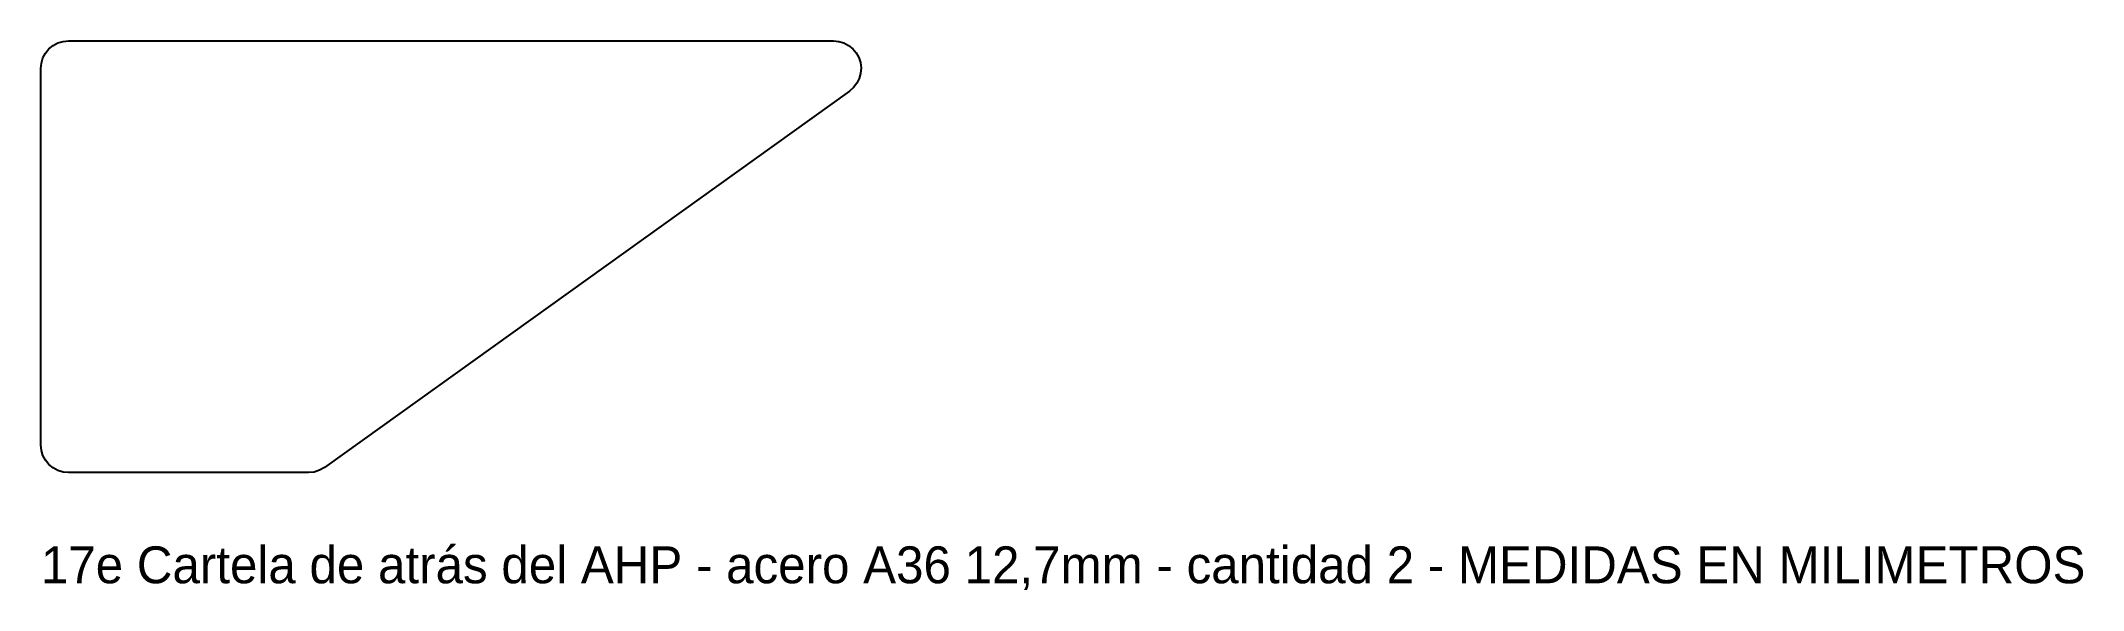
# Model space of a CAD drawing. Header units: millimetres. Extents: x 163 to 384, y -85 to -25.
import ezdxf

# ---------------------------------------------------------------- set-up
doc = ezdxf.new("R2010")
doc.units = ezdxf.units.MM
doc.layers.add('CORTE', color=1, linetype='Continuous')
doc.layers.add('NOTAS', color=3, linetype='Continuous')

msp = doc.modelspace()

# ---------------------------------------------------------------- linework, layer by layer
at = {"layer": 'CORTE'}
msp.add_lwpolyline([(162.7, -28.4), (162.76, -27.81), (162.93, -27.25), (163.21, -26.73), (163.58, -26.28), (164.03, -25.91), (164.55, -25.63), (165.11, -25.46), (165.7, -25.4), (248.66, -25.4), (249.24, -25.46), (249.8, -25.62), (250.31, -25.89), (250.76, -26.26), (251.14, -26.7), (251.42, -27.21), (251.6, -27.76), (251.66, -28.34), (251.62, -28.92), (251.46, -29.48), (251.2, -30), (250.85, -30.46), (250.41, -30.84), (193.48, -71.64), (192.94, -71.95), (192.35, -72.14), (191.74, -72.2), (165.7, -72.2), (165.11, -72.14), (164.55, -71.97), (164.03, -71.69), (163.58, -71.32), (163.21, -70.87), (162.93, -70.35), (162.76, -69.79), (162.7, -69.2), (162.7, -28.4)], close=True, dxfattribs=at)

# ---------------------------------------------------------------- texts
at = {"layer": 'NOTAS'}
msp.add_text('17e Cartela de atrás del AHP - acero A36 12,7mm - cantidad 2 - MEDIDAS EN MILIMETROS', height=4, dxfattribs=at).set_placement((162.7, -84.2))

doc.saveas('drawing.dxf')
